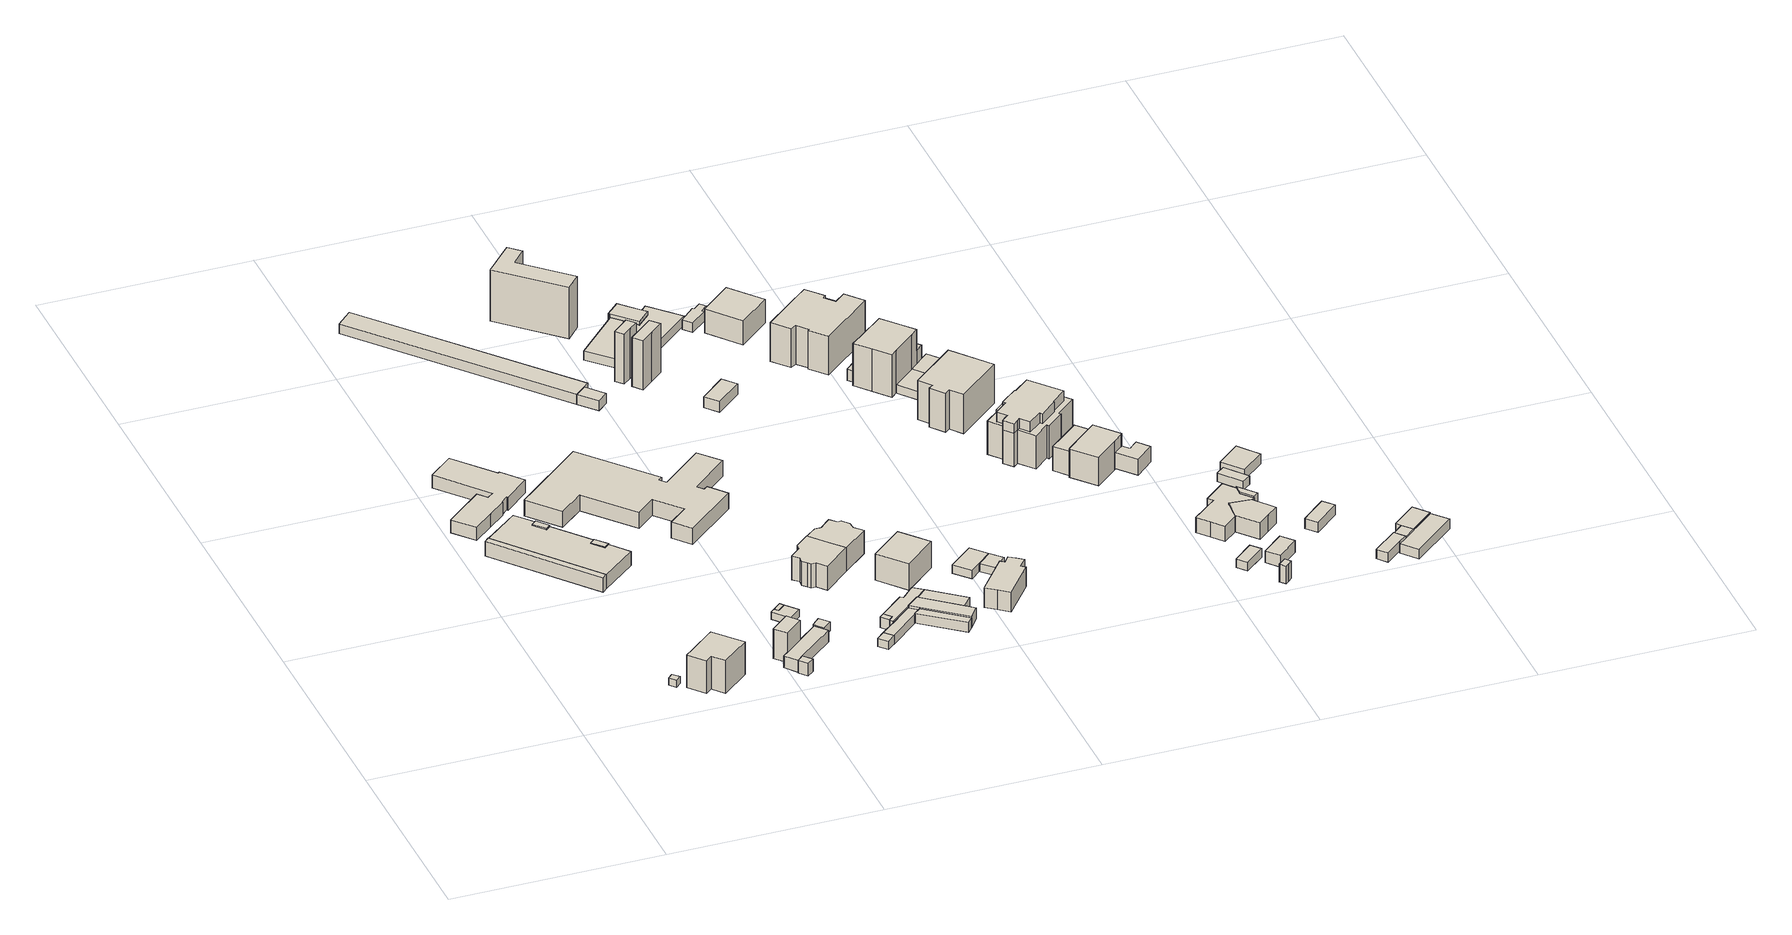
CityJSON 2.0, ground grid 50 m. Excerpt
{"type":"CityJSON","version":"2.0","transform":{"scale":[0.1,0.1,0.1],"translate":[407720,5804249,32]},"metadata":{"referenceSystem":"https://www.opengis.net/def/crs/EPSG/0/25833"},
"CityObjects":{
"building1":{"type":"Building","attributes":{"Gemeindeschluessel":"11000009","BezugspunktDach":"2200","function":"31001_2000","measuredHeight":1.75,"storeysAboveGround":1},"address":[{"country":"Germany","locality":"Berlin","thoroughfareNumber":"14 (4)","thoroughfareName":"Nuscheweg"}],"geometry":[{"type":"Solid","lod":"1","boundaries":[[[[0,1,2,3]],[[4,5,6,7]],[[4,7,3,2]],[[5,4,2,1]],[[6,5,1,0]],[[7,6,0,3]]]]}]},
"building2":{"type":"Building","attributes":{"Gemeindeschluessel":"11000009","BezugspunktDach":"2200","function":"51009_1610","measuredHeight":3.71,"storeysAboveGround":0},"address":[{"country":"Germany","locality":"Berlin"}],"geometry":[{"type":"Solid","lod":"1","boundaries":[[[[8,9,10,11]],[[12,13,14,15]],[[12,15,11,10]],[[13,12,10,9]],[[14,13,9,8]],[[15,14,8,11]]]]}]},
"building3":{"type":"Building","attributes":{"Gemeindeschluessel":"11000009","BezugspunktDach":"2200","function":"31001_1010","measuredHeight":10.66,"storeysAboveGround":2},"address":[{"country":"Germany","locality":"Berlin","thoroughfareNumber":"14","thoroughfareName":"Nuscheweg"}],"geometry":[{"type":"Solid","lod":"1","boundaries":[[[[16,17,18,19,20,21,22]],[[23,24,25,26,27,28,29]],[[23,29,22,21]],[[24,23,21,20]],[[25,24,20,19]],[[26,25,19,18]],[[27,26,18,17]],[[28,27,17,16]],[[29,28,16,22]]]]}]},
"building4":{"type":"Building","attributes":{"Gemeindeschluessel":"11000009","BezugspunktDach":"2200","function":"31001_3060","measuredHeight":3.62,"storeysAboveGround":1},"address":[{"country":"Germany","locality":"Berlin","thoroughfareNumber":"8 (1)","thoroughfareName":"Windwallstraße"}],"geometry":[{"type":"Solid","lod":"1","boundaries":[[[[30,31,32,33,34,35,36,37,38,39,40,41]],[[42,43,44,45,46,47,48,49,50,51,13,12]],[[42,12,41,40]],[[43,42,40,39]],[[44,43,39,38]],[[45,44,38,37]],[[46,45,37,36]],[[47,46,36,35]],[[48,47,35,34]],[[49,48,34,33]],[[50,49,33,32]],[[51,50,32,31]],[[13,51,31,30]],[[12,13,30,41]]]]}]},
"building5":{"type":"Building","attributes":{"Gemeindeschluessel":"11000009","BezugspunktDach":"2200","function":"31001_2500","measuredHeight":3.34,"storeysAboveGround":1},"address":[{"country":"Germany","locality":"Berlin","thoroughfareNumber":"8 (2)","thoroughfareName":"Windwallstraße"}],"geometry":[{"type":"Solid","lod":"1","boundaries":[[[[52,53,54,55,56,57,58,59,60,61,62,63,64,65,66]],[[67,68,69,70,71,72,73,74,75,76,77,78,79,80,81]],[[67,81,66,65]],[[68,67,65,64]],[[69,68,64,63]],[[70,69,63,62]],[[71,70,62,61]],[[72,71,61,60]],[[73,72,60,59]],[[74,73,59,58]],[[75,74,58,57]],[[76,75,57,56]],[[77,76,56,55]],[[78,77,55,54]],[[79,78,54,53]],[[80,79,53,52]],[[81,80,52,66]]]]}]},
"building6":{"type":"Building","attributes":{"Gemeindeschluessel":"11000009","BezugspunktDach":"2200","function":"51009_1610","measuredHeight":3.83,"storeysAboveGround":0},"address":[{"country":"Germany","locality":"Berlin"}],"geometry":[{"type":"Solid","lod":"1","boundaries":[[[[82,83,84,85]],[[86,87,88,89]],[[86,89,85,84]],[[87,86,84,83]],[[88,87,83,82]],[[89,88,82,85]]]]}]},
"building7":{"type":"Building","attributes":{"Gemeindeschluessel":"11000009","BezugspunktDach":"2200","function":"51009_1610","measuredHeight":3.73,"storeysAboveGround":0},"address":[{"country":"Germany","locality":"Berlin"}],"geometry":[{"type":"Solid","lod":"1","boundaries":[[[[90,91,92,93]],[[94,95,96,97]],[[94,97,93,92]],[[95,94,92,91]],[[96,95,91,90]],[[97,96,90,93]]]]}]},
"building8":{"type":"Building","attributes":{"Gemeindeschluessel":"11000009","BezugspunktDach":"2200","function":"31001_2000","measuredHeight":3.27,"storeysAboveGround":1},"address":[{"country":"Germany","locality":"Berlin","thoroughfareNumber":"12 (2)","thoroughfareName":"Nuscheweg"}],"geometry":[{"type":"Solid","lod":"1","boundaries":[[[[98,99,100,101,102]],[[103,104,105,106,107]],[[103,107,102,101]],[[104,103,101,100]],[[105,104,100,99]],[[106,105,99,98]],[[107,106,98,102]]]]}]},
"building9":{"type":"Building","attributes":{"Gemeindeschluessel":"11000009","BezugspunktDach":"2200","function":"31001_2000","measuredHeight":7.53,"storeysAboveGround":1},"address":[{"country":"Germany","locality":"Berlin","thoroughfareNumber":"14 (3)","thoroughfareName":"Nuscheweg"}],"geometry":[{"type":"Solid","lod":"1","boundaries":[[[[108,109,110,111]],[[112,113,114,115]],[[112,115,111,110]],[[113,112,110,109]],[[114,113,109,108]],[[115,114,108,111]]]]}]},
"building10":{"type":"Building","attributes":{"Gemeindeschluessel":"11000009","BezugspunktDach":"2200","function":"31001_2000","measuredHeight":3.02,"storeysAboveGround":1},"address":[{"country":"Germany","locality":"Berlin","thoroughfareNumber":"14 (2)","thoroughfareName":"Nuscheweg"}],"geometry":[{"type":"Solid","lod":"1","boundaries":[[[[102,101,100,116,117,118,119,120]],[[121,122,123,124,125,126,127,128]],[[121,128,120,119]],[[122,121,119,118]],[[123,122,118,117]],[[124,123,117,116]],[[125,124,116,100]],[[126,125,100,101]],[[127,126,101,102]],[[128,127,102,120]]]]}]},
"building11":{"type":"Building","attributes":{"Gemeindeschluessel":"11000009","BezugspunktDach":"2200","function":"51009_1610","measuredHeight":1.77,"storeysAboveGround":0},"address":[{"country":"Germany","locality":"Berlin"}],"geometry":[{"type":"Solid","lod":"1","boundaries":[[[[129,130,131,132]],[[133,134,135,136]],[[133,136,132,131]],[[134,133,131,130]],[[135,134,130,129]],[[136,135,129,132]]]]}]},
"building12":{"type":"Building","attributes":{"Gemeindeschluessel":"11000009","BezugspunktDach":"2200","function":"31001_2000","measuredHeight":1.9,"storeysAboveGround":1},"address":[{"country":"Germany","locality":"Berlin","thoroughfareNumber":"10A (1)","thoroughfareName":"Windwallstraße"}],"geometry":[{"type":"Solid","lod":"1","boundaries":[[[[137,138,130,129,132,139]],[[140,141,142,143,144,145]],[[140,145,139,132]],[[141,140,132,129]],[[142,141,129,130]],[[143,142,130,138]],[[144,143,138,137]],[[145,144,137,139]]]]}]},
"building13":{"type":"Building","attributes":{"Gemeindeschluessel":"11000009","BezugspunktDach":"2200","function":"31001_3060","measuredHeight":4.08,"storeysAboveGround":1},"address":[{"country":"Germany","locality":"Berlin","thoroughfareNumber":"8","thoroughfareName":"Windwallstraße"}],"geometry":[{"type":"Solid","lod":"1","boundaries":[[[[146,147,148,149,150,151,152,153,154,155,156,157,158,159,160,161,162,163]],[[164,165,166,167,168,169,170,171,172,173,174,175,176,177,178,179,180,181]],[[164,181,163,162]],[[165,164,162,161]],[[166,165,161,160]],[[167,166,160,159]],[[168,167,159,158]],[[169,168,158,157]],[[170,169,157,156]],[[171,170,156,155]],[[172,171,155,154]],[[173,172,154,153]],[[174,173,153,152]],[[175,174,152,151]],[[176,175,151,150]],[[177,176,150,149]],[[178,177,149,148]],[[179,178,148,147]],[[180,179,147,146]],[[181,180,146,163]]]]}]},
"building14":{"type":"Building","attributes":{"Gemeindeschluessel":"11000009","BezugspunktDach":"2200","function":"31001_2000","measuredHeight":2.3,"storeysAboveGround":1},"address":[{"country":"Germany","locality":"Berlin","thoroughfareNumber":"12 (2)","thoroughfareName":"Windwallstraße"}],"geometry":[{"type":"Solid","lod":"1","boundaries":[[[[182,183,184,185,186]],[[187,188,189,190,191]],[[187,191,186,185]],[[188,187,185,184]],[[189,188,184,183]],[[190,189,183,182]],[[191,190,182,186]]]]}]},
"building15":{"type":"Building","attributes":{"Gemeindeschluessel":"11000009","BezugspunktDach":"2200","function":"31001_1010","measuredHeight":2.44,"storeysAboveGround":1},"address":[{"country":"Germany","locality":"Berlin","thoroughfareNumber":"957","thoroughfareName":"Nuscheweg"}],"geometry":[{"type":"Solid","lod":"1","boundaries":[[[[192,193,194,195,196]],[[197,198,199,200,201]],[[197,201,196,195]],[[198,197,195,194]],[[199,198,194,193]],[[200,199,193,192]],[[201,200,192,196]]]]}]},
"building16":{"type":"Building","attributes":{"Gemeindeschluessel":"11000009","BezugspunktDach":"2200","function":"51009_1610","measuredHeight":2.13,"storeysAboveGround":0},"address":[{"country":"Germany","locality":"Berlin"}],"geometry":[{"type":"Solid","lod":"1","boundaries":[[[[202,203,204,205]],[[206,207,208,209]],[[206,209,205,204]],[[207,206,204,203]],[[208,207,203,202]],[[209,208,202,205]]]]}]},
"building17":{"type":"Building","attributes":{"Gemeindeschluessel":"11000009","BezugspunktDach":"2200","function":"51009_1610","measuredHeight":2.63,"storeysAboveGround":0},"address":[{"country":"Germany","locality":"Berlin"}],"geometry":[{"type":"Solid","lod":"1","boundaries":[[[[210,211,212,213]],[[214,215,216,217]],[[214,217,213,212]],[[215,214,212,211]],[[216,215,211,210]],[[217,216,210,213]]]]}]},
"building18":{"type":"Building","attributes":{"Gemeindeschluessel":"11000009","BezugspunktDach":"2200","function":"31001_1010","measuredHeight":8.39,"storeysAboveGround":2},"address":[{"country":"Germany","locality":"Berlin","thoroughfareNumber":"10A","thoroughfareName":"Windwallstraße"}],"geometry":[{"type":"Solid","lod":"1","boundaries":[[[[218,219,220,221,222,223,224,225,226,227,228,229]],[[230,231,232,233,234,235,236,237,238,239,240,241]],[[230,241,229,228]],[[231,230,228,227]],[[232,231,227,226]],[[233,232,226,225]],[[234,233,225,224]],[[235,234,224,223]],[[236,235,223,222]],[[237,236,222,221]],[[238,237,221,220]],[[239,238,220,219]],[[240,239,219,218]],[[241,240,218,229]]]]}]},
"building19":{"type":"Building","attributes":{"Gemeindeschluessel":"11000009","BezugspunktDach":"2200","function":"31001_2000","measuredHeight":2.26,"storeysAboveGround":1},"address":[{"country":"Germany","locality":"Berlin","thoroughfareNumber":"13 (3)","thoroughfareName":"Zum Seeblick"}],"geometry":[{"type":"Solid","lod":"1","boundaries":[[[[203,242,243,244,245,204]],[[246,247,248,249,250,251]],[[246,251,204,245]],[[247,246,245,244]],[[248,247,244,243]],[[249,248,243,242]],[[250,249,242,203]],[[251,250,203,204]]]]}]},
"building20":{"type":"Building","attributes":{"Gemeindeschluessel":"11000009","BezugspunktDach":"2200","function":"31001_2000","measuredHeight":2.48,"storeysAboveGround":1},"address":[{"country":"Germany","locality":"Berlin","thoroughfareNumber":"957 (1)","thoroughfareName":"Nuscheweg"}],"geometry":[{"type":"Solid","lod":"1","boundaries":[[[[252,253,193,192]],[[199,254,255,200]],[[199,200,192,193]],[[254,199,193,253]],[[255,254,253,252]],[[200,255,252,192]]]]}]},
"building21":{"type":"Building","attributes":{"Gemeindeschluessel":"11000009","BezugspunktDach":"2200","function":"31001_1010","measuredHeight":2.79,"storeysAboveGround":1},"address":[{"country":"Germany","locality":"Berlin","thoroughfareNumber":"12 (1)","thoroughfareName":"Windwallstraße"}],"geometry":[{"type":"Solid","lod":"1","boundaries":[[[[211,210,256,257,258,259,260,261,262,212]],[[263,264,265,266,267,268,269,270,271,272]],[[263,272,212,262]],[[264,263,262,261]],[[265,264,261,260]],[[266,265,260,259]],[[267,266,259,258]],[[268,267,258,257]],[[269,268,257,256]],[[270,269,256,210]],[[271,270,210,211]],[[272,271,211,212]]]]}]},
"building22":{"type":"Building","attributes":{"Gemeindeschluessel":"11000009","BezugspunktDach":"2200","function":"31001_1010","measuredHeight":8.4,"storeysAboveGround":2},"address":[{"country":"Germany","locality":"Berlin","thoroughfareNumber":"10","thoroughfareName":"Windwallstraße"}],"geometry":[{"type":"Solid","lod":"1","boundaries":[[[[273,274,275,276,277,278,279,280,281,282,283,284]],[[285,286,287,288,289,290,291,292,293,234,294,232]],[[285,232,284,283]],[[286,285,283,282]],[[287,286,282,281]],[[288,287,281,280]],[[289,288,280,279]],[[290,289,279,278]],[[291,290,278,277]],[[292,291,277,276]],[[293,292,276,275]],[[234,293,275,274]],[[294,234,274,273]],[[232,294,273,284]]]]}]},
"building23":{"type":"Building","attributes":{"Gemeindeschluessel":"11000009","BezugspunktDach":"2200","function":"51009_1610","measuredHeight":2.51,"storeysAboveGround":0},"address":[{"country":"Germany","locality":"Berlin"}],"geometry":[{"type":"Solid","lod":"1","boundaries":[[[[295,296,297,298]],[[299,300,301,302]],[[299,302,298,297]],[[300,299,297,296]],[[301,300,296,295]],[[302,301,295,298]]]]}]},
"building24":{"type":"Building","attributes":{"Gemeindeschluessel":"11000009","BezugspunktDach":"2200","function":"31001_2000","measuredHeight":2.88,"storeysAboveGround":1},"address":[{"country":"Germany","locality":"Berlin","thoroughfareNumber":"13 (2)","thoroughfareName":"Zum Seeblick"}],"geometry":[{"type":"Solid","lod":"1","boundaries":[[[[303,304,305,306,307,308]],[[309,310,311,312,248,247]],[[309,247,308,307]],[[310,309,307,306]],[[311,310,306,305]],[[312,311,305,304]],[[248,312,304,303]],[[247,248,303,308]]]]}]},
"building25":{"type":"Building","attributes":{"Gemeindeschluessel":"11000009","BezugspunktDach":"2200","function":"31001_1010","measuredHeight":13.12,"storeysAboveGround":1},"address":[{"country":"Germany","locality":"Berlin","thoroughfareNumber":"1 (4)","thoroughfareName":"Windwallstraße"}],"geometry":[{"type":"Solid","lod":"1","boundaries":[[[[313,314,315,316,317,318]],[[319,320,321,322,323,324]],[[319,324,318,317]],[[320,319,317,316]],[[321,320,316,315]],[[322,321,315,314]],[[323,322,314,313]],[[324,323,313,318]]]]}]},
"building26":{"type":"Building","attributes":{"Gemeindeschluessel":"11000009","BezugspunktDach":"2200","function":"31001_1010","measuredHeight":2.69,"storeysAboveGround":1},"address":[{"country":"Germany","locality":"Berlin","thoroughfareNumber":"15 (1)","thoroughfareName":"Zum Seeblick"}],"geometry":[{"type":"Solid","lod":"1","boundaries":[[[[325,326,259,258]],[[327,328,310,309]],[[327,309,258,259]],[[328,327,259,326]],[[310,328,326,325]],[[309,310,325,258]]]]}]},
"building27":{"type":"Building","attributes":{"Gemeindeschluessel":"11000009","BezugspunktDach":"2200","function":"31001_2000","measuredHeight":14.33,"storeysAboveGround":1},"address":[{"country":"Germany","locality":"Berlin","thoroughfareNumber":"1 (6)","thoroughfareName":"Windwallstraße"}],"geometry":[{"type":"Solid","lod":"1","boundaries":[[[[329,330,331,332,333,334]],[[335,336,337,338,339,340]],[[335,340,334,333]],[[336,335,333,332]],[[337,336,332,331]],[[338,337,331,330]],[[339,338,330,329]],[[340,339,329,334]]]]}]},
"building28":{"type":"Building","attributes":{"Gemeindeschluessel":"11000009","BezugspunktDach":"2200","function":"31001_1010","measuredHeight":9.34,"storeysAboveGround":2},"address":[{"country":"Germany","locality":"Berlin","thoroughfareNumber":"12","thoroughfareName":"Windwallstraße"}],"geometry":[{"type":"Solid","lod":"1","boundaries":[[[[341,342,343,344,345]],[[346,347,348,349,350]],[[346,350,345,344]],[[347,346,344,343]],[[348,347,343,342]],[[349,348,342,341]],[[350,349,341,345]]]]}]},
"building29":{"type":"Building","attributes":{"Gemeindeschluessel":"11000009","BezugspunktDach":"2200","function":"31001_2000","measuredHeight":13.59,"storeysAboveGround":1},"address":[{"country":"Germany","locality":"Berlin","thoroughfareNumber":"3 (2)","thoroughfareName":"Windwallstraße"}],"geometry":[{"type":"Solid","lod":"1","boundaries":[[[[351,352,353,354,355,356]],[[357,358,359,360,361,362]],[[357,362,356,355]],[[358,357,355,354]],[[359,358,354,353]],[[360,359,353,352]],[[361,360,352,351]],[[362,361,351,356]]]]}]},
"building30":{"type":"Building","attributes":{"Gemeindeschluessel":"11000009","BezugspunktDach":"2200","function":"31001_2000","measuredHeight":2.28,"storeysAboveGround":1},"address":[{"country":"Germany","locality":"Berlin","thoroughfareNumber":"1 (7)","thoroughfareName":"Windwallstraße"}],"geometry":[{"type":"Solid","lod":"1","boundaries":[[[[363,364,365,366,367,368,369,370,371]],[[372,373,374,375,376,377,378,379,380]],[[372,380,371,370]],[[373,372,370,369]],[[374,373,369,368]],[[375,374,368,367]],[[376,375,367,366]],[[377,376,366,365]],[[378,377,365,364]],[[379,378,364,363]],[[380,379,363,371]]]]}]},
"building31":{"type":"Building","attributes":{"Gemeindeschluessel":"11000009","BezugspunktDach":"2200","function":"51009_1610","measuredHeight":2.28,"storeysAboveGround":0},"address":[{"country":"Germany","locality":"Berlin"}],"geometry":[{"type":"Solid","lod":"1","boundaries":[[[[363,364,365,366,368,369,370,371]],[[372,373,374,376,377,378,379,380]],[[372,380,371,370]],[[373,372,370,369]],[[374,373,369,368]],[[376,374,368,366]],[[377,376,366,365]],[[378,377,365,364]],[[379,378,364,363]],[[380,379,363,371]]]]}]},
"building32":{"type":"Building","attributes":{"Gemeindeschluessel":"11000009","BezugspunktDach":"2200","function":"31001_2000","measuredHeight":2.65,"storeysAboveGround":1},"address":[{"country":"Germany","locality":"Berlin","thoroughfareNumber":"5 (2)","thoroughfareName":"Windwallstraße"}],"geometry":[{"type":"Solid","lod":"1","boundaries":[[[[381,382,383,384]],[[385,386,387,388]],[[385,388,384,383]],[[386,385,383,382]],[[387,386,382,381]],[[388,387,381,384]]]]}]},
"building33":{"type":"Building","attributes":{"Gemeindeschluessel":"11000009","BezugspunktDach":"2200","function":"31001_2000","measuredHeight":3.12,"storeysAboveGround":1},"address":[{"country":"Germany","locality":"Berlin","thoroughfareNumber":"1 (8)","thoroughfareName":"Windwallstraße"}],"geometry":[{"type":"Solid","lod":"1","boundaries":[[[[389,390,391,392,393,394]],[[395,396,397,398,399,400]],[[395,400,394,393]],[[396,395,393,392]],[[397,396,392,391]],[[398,397,391,390]],[[399,398,390,389]],[[400,399,389,394]]]]}]},
"building34":{"type":"Building","attributes":{"Gemeindeschluessel":"11000009","BezugspunktDach":"2200","function":"31001_1010","measuredHeight":6.49,"storeysAboveGround":1},"address":[{"country":"Germany","locality":"Berlin","thoroughfareNumber":"14","thoroughfareName":"Windwallstraße"},{"country":"Germany","locality":"Berlin","thoroughfareNumber":"15","thoroughfareName":"Zum Seeblick"}],"geometry":[{"type":"Solid","lod":"1","boundaries":[[[[401,402,403,404,405,406,407,408,409,410]],[[411,412,413,414,415,416,417,418,419,420]],[[411,420,410,409]],[[412,411,409,408]],[[413,412,408,407]],[[414,413,407,406]],[[415,414,406,405]],[[416,415,405,404]],[[417,416,404,403]],[[418,417,403,402]],[[419,418,402,401]],[[420,419,401,410]]]]}]},
"building35":{"type":"Building","attributes":{"Gemeindeschluessel":"11000009","BezugspunktDach":"2200","function":"31001_2000","measuredHeight":2.06,"storeysAboveGround":1},"address":[{"country":"Germany","locality":"Berlin","thoroughfareNumber":"15 (2)","thoroughfareName":"Zum Seeblick"}],"geometry":[{"type":"Solid","lod":"1","boundaries":[[[[421,422,423,424,425]],[[426,427,428,429,430]],[[426,430,425,424]],[[427,426,424,423]],[[428,427,423,422]],[[429,428,422,421]],[[430,429,421,425]]]]}]},
"building36":{"type":"Building","attributes":{"Gemeindeschluessel":"11000009","BezugspunktDach":"2200","function":"51009_1610","measuredHeight":2.07,"storeysAboveGround":0},"address":[{"country":"Germany","locality":"Berlin"}],"geometry":[{"type":"Solid","lod":"1","boundaries":[[[[431,432,423,422]],[[427,433,434,428]],[[427,428,422,423]],[[433,427,423,432]],[[434,433,432,431]],[[428,434,431,422]]]]}]},
"building37":{"type":"Building","attributes":{"Gemeindeschluessel":"11000009","BezugspunktDach":"2200","function":"31001_2000","measuredHeight":2.47,"storeysAboveGround":1},"address":[{"country":"Germany","locality":"Berlin","thoroughfareNumber":"3 (1)","thoroughfareName":"Windwallstraße"}],"geometry":[{"type":"Solid","lod":"1","boundaries":[[[[435,436,437,438,439,440,441,442]],[[443,444,445,446,447,448,449,450]],[[443,450,442,441]],[[444,443,441,440]],[[445,444,440,439]],[[446,445,439,438]],[[447,446,438,437]],[[448,447,437,436]],[[449,448,436,435]],[[450,449,435,442]]]]}]},
"building38":{"type":"Building","attributes":{"Gemeindeschluessel":"11000009","BezugspunktDach":"2200","function":"31001_1010","measuredHeight":8.14,"storeysAboveGround":2},"address":[{"country":"Germany","locality":"Berlin","thoroughfareNumber":"3","thoroughfareName":"Windwallstraße"}],"geometry":[{"type":"Solid","lod":"1","boundaries":[[[[451,452,453,454,455]],[[456,457,458,459,460]],[[456,460,455,454]],[[457,456,454,453]],[[458,457,453,452]],[[459,458,452,451]],[[460,459,451,455]]]]}]},
"building39":{"type":"Building","attributes":{"Gemeindeschluessel":"11000009","BezugspunktDach":"2200","function":"51009_1610","measuredHeight":2.87,"storeysAboveGround":0},"address":[{"country":"Germany","locality":"Berlin"}],"geometry":[{"type":"Solid","lod":"1","boundaries":[[[[461,462,463,464]],[[465,466,467,468]],[[465,468,464,463]],[[466,465,463,462]],[[467,466,462,461]],[[468,467,461,464]]]]}]},
"building40":{"type":"Building","attributes":{"Gemeindeschluessel":"11000009","BezugspunktDach":"2200","function":"31001_1010","measuredHeight":9.93,"storeysAboveGround":3},"address":[{"country":"Germany","locality":"Berlin","thoroughfareNumber":"5","thoroughfareName":"Windwallstraße"}],"geometry":[{"type":"Solid","lod":"1","boundaries":[[[[469,470,471,472,473,474,475,476,477,478,479,480]],[[481,482,483,484,485,486,487,488,489,490,491,492]],[[481,492,480,479]],[[482,481,479,478]],[[483,482,478,477]],[[484,483,477,476]],[[485,484,476,475]],[[486,485,475,474]],[[487,486,474,473]],[[488,487,473,472]],[[489,488,472,471]],[[490,489,471,470]],[[491,490,470,469]],[[492,491,469,480]]]]}]},
"building41":{"type":"Building","attributes":{"Gemeindeschluessel":"11000009","function":"31001_1010"},"address":[{"country":"Germany","locality":"Berlin","thoroughfareNumber":"7","thoroughfareName":"Windwallstraße"}],"children":["building41-1","building41-2"]},
"building41-1":{"type":"BuildingPart","attributes":{"BezugspunktDach":"2200","measuredHeight":13.34,"storeysAboveGround":2},"parents":["building41"],"geometry":[{"type":"MultiSurface","lod":"1","boundaries":[[[493,494,495,496,497,498,499,500,501]],[[502,503,504,505,506,507,508,509,510]],[[502,510,501,500]],[[503,502,500,499]],[[511,512,499,498]],[[513,511,504,498,497]],[[506,505,497,496]],[[507,506,496,495]],[[508,507,495,494]],[[509,508,494,493]],[[510,509,493,501]],[[504,503,512,511]],[[505,504,511,513]]]}]},
"building41-2":{"type":"BuildingPart","attributes":{"BezugspunktDach":"2200","measuredHeight":5.59,"storeysAboveGround":2},"parents":["building41"],"geometry":[{"type":"MultiSurface","lod":"1","boundaries":[[[513,514,515,512]],[[516,517,518,519]],[[516,519,512,515]],[[517,516,515,514]],[[518,517,514,513]],[[519,518,513,505,504,503]],[[503,504,511,512]],[[511,504,505,513]]]}]},
"building42":{"type":"Building","attributes":{"Gemeindeschluessel":"11000009","BezugspunktDach":"2200","function":"31001_2000","measuredHeight":2.18,"storeysAboveGround":1},"address":[{"country":"Germany","locality":"Berlin","thoroughfareNumber":"7 (1)","thoroughfareName":"Windwallstraße"}],"geometry":[{"type":"Solid","lod":"1","boundaries":[[[[520,521,522,523,524]],[[525,526,527,528,529]],[[525,529,524,523]],[[526,525,523,522]],[[527,526,522,521]],[[528,527,521,520]],[[529,528,520,524]]]]}]},
"building43":{"type":"Building","attributes":{"Gemeindeschluessel":"11000009","BezugspunktDach":"2200","function":"31001_1010","measuredHeight":3.49,"storeysAboveGround":1},"address":[{"country":"Germany","locality":"Berlin","thoroughfareNumber":"5 (1)","thoroughfareName":"Windwallstraße"}],"geometry":[{"type":"Solid","lod":"1","boundaries":[[[[530,531,532,533,534,535,536,537]],[[538,539,540,541,542,543,544,545]],[[538,545,537,536]],[[539,538,536,535]],[[540,539,535,534]],[[541,540,534,533]],[[542,541,533,532]],[[543,542,532,531]],[[544,543,531,530]],[[545,544,530,537]]]]}]},
"building44":{"type":"Building","attributes":{"Gemeindeschluessel":"11000009","BezugspunktDach":"2200","function":"31001_1010","measuredHeight":11.74,"storeysAboveGround":2},"address":[{"country":"Germany","locality":"Berlin","thoroughfareNumber":"9","thoroughfareName":"Windwallstraße"}],"geometry":[{"type":"Solid","lod":"1","boundaries":[[[[546,547,548,549,550,551,552,553,554]],[[555,556,557,558,559,560,561,562,563]],[[555,563,554,553]],[[556,555,553,552]],[[557,556,552,551]],[[558,557,551,550]],[[559,558,550,549]],[[560,559,549,548]],[[561,560,548,547]],[[562,561,547,546]],[[563,562,546,554]]]]}]},
"building45":{"type":"Building","attributes":{"Gemeindeschluessel":"11000009","BezugspunktDach":"2200","function":"31001_2000","measuredHeight":2.7,"storeysAboveGround":1},"address":[{"country":"Germany","locality":"Berlin","thoroughfareNumber":"9 (1)","thoroughfareName":"Windwallstraße"}],"geometry":[{"type":"Solid","lod":"1","boundaries":[[[[564,565,566,567,568,569]],[[570,571,572,573,574,575]],[[570,575,569,568]],[[571,570,568,567]],[[572,571,567,566]],[[573,572,566,565]],[[574,573,565,564]],[[575,574,564,569]]]]}]},
"building46":{"type":"Building","attributes":{"Gemeindeschluessel":"11000009","BezugspunktDach":"2200","function":"31001_1010","measuredHeight":2.62,"storeysAboveGround":1},"address":[{"country":"Germany","locality":"Berlin","thoroughfareNumber":"7 (2)","thoroughfareName":"Windwallstraße"}],"geometry":[{"type":"Solid","lod":"1","boundaries":[[[[522,576,577,578,579,580,523]],[[581,582,583,584,585,586,587]],[[581,587,523,580]],[[582,581,580,579]],[[583,582,579,578]],[[584,583,578,577]],[[585,584,577,576]],[[586,585,576,522]],[[587,586,522,523]]]]}]},
"building47":{"type":"Building","attributes":{"Gemeindeschluessel":"11000009","BezugspunktDach":"2200","function":"31001_2000","measuredHeight":3.53,"storeysAboveGround":1},"address":[{"country":"Germany","locality":"Berlin","thoroughfareNumber":"7 (3)","thoroughfareName":"Windwallstraße"}],"geometry":[{"type":"Solid","lod":"1","boundaries":[[[[588,589,590,591]],[[592,593,594,595]],[[592,595,591,590]],[[593,592,590,589]],[[594,593,589,588]],[[595,594,588,591]]]]}]},
"building48":{"type":"Building","attributes":{"Gemeindeschluessel":"11000009","function":"31001_1010"},"address":[{"country":"Germany","locality":"Berlin","thoroughfareNumber":"11","thoroughfareName":"Windwallstraße"}],"children":["building48-1","building48-2"]},
"building48-1":{"type":"BuildingPart","attributes":{"BezugspunktDach":"2200","measuredHeight":8.52,"storeysAboveGround":3},"parents":["building48"],"geometry":[{"type":"Solid","lod":"1","boundaries":[[[[596,597,598,599,600,601,602,603,604,605,606,607,608,609,610,611]],[[612,613,614,615,616,617,618,619,620,621,622,623,624,625,626,627]],[[612,627,611,610]],[[613,612,610,609]],[[614,613,609,608]],[[615,614,608,607]],[[616,615,607,606]],[[617,616,606,605]],[[618,617,605,604]],[[619,618,604,603]],[[620,619,603,602]],[[621,620,602,601]],[[622,621,601,600]],[[623,622,600,599]],[[624,623,599,598]],[[625,624,598,597]],[[626,625,597,596]],[[627,626,596,611]]]]}]},
"building48-2":{"type":"BuildingPart","attributes":{"BezugspunktDach":"2200","measuredHeight":10.78,"storeysAboveGround":3},"parents":["building48"],"geometry":[{"type":"Solid","lod":"1","boundaries":[[[[628,629,630,631,632,633,634,635,636,637,638,639,640,641,642,643,644,645]],[[646,647,648,649,650,651,652,653,654,655,656,657,658,659,660,661,662,663]],[[646,663,645,644]],[[647,646,644,643]],[[648,647,643,642]],[[649,648,642,641]],[[650,649,641,640]],[[651,650,640,639]],[[652,651,639,638]],[[653,652,638,637]],[[654,653,637,636]],[[655,654,636,635]],[[656,655,635,634]],[[657,656,634,633]],[[658,657,633,632]],[[659,658,632,631]],[[660,659,631,630]],[[661,660,630,629]],[[662,661,629,628]],[[663,662,628,645]]]]}]},
"building49":{"type":"Building","attributes":{"Gemeindeschluessel":"11000009","BezugspunktDach":"2200","function":"31001_1010","measuredHeight":7.46,"storeysAboveGround":1},"address":[{"country":"Germany","locality":"Berlin","thoroughfareNumber":"13 (1)","thoroughfareName":"Windwallstraße"}],"geometry":[{"type":"Solid","lod":"1","boundaries":[[[[664,665,666,667,668,669]],[[670,671,672,673,674,675]],[[670,675,669,668]],[[671,670,668,667]],[[672,671,667,666]],[[673,672,666,665]],[[674,673,665,664]],[[675,674,664,669]]]]}]},
"building50":{"type":"Building","attributes":{"Gemeindeschluessel":"11000009","BezugspunktDach":"2200","function":"31001_1010","measuredHeight":7.31,"storeysAboveGround":1},"address":[{"country":"Germany","locality":"Berlin","thoroughfareNumber":"13","thoroughfareName":"Windwallstraße"}],"geometry":[{"type":"Solid","lod":"1","boundaries":[[[[676,677,678,679,680,681,682,683]],[[674,672,684,685,686,687,688,689]],[[674,689,683,682]],[[672,674,682,681]],[[684,672,681,680]],[[685,684,680,679]],[[686,685,679,678]],[[687,686,678,677]],[[688,687,677,676]],[[689,688,676,683]]]]}]},
"building51":{"type":"Building","attributes":{"Gemeindeschluessel":"11000009","BezugspunktDach":"2200","function":"31001_2000","measuredHeight":2.17,"storeysAboveGround":1},"address":[{"country":"Germany","locality":"Berlin","thoroughfareNumber":"15 (3)","thoroughfareName":"Windwallstraße"}],"geometry":[{"type":"Solid","lod":"1","boundaries":[[[[690,691,692,693]],[[694,695,696,697]],[[694,697,693,692]],[[695,694,692,691]],[[696,695,691,690]],[[697,696,690,693]]]]}]},
"building52":{"type":"Building","attributes":{"Gemeindeschluessel":"11000009","BezugspunktDach":"2200","function":"51009_1610","measuredHeight":4.53,"storeysAboveGround":0},"address":[{"country":"Germany","locality":"Berlin"}],"geometry":[{"type":"Solid","lod":"1","boundaries":[[[[698,699,700,701,702]],[[703,704,705,706,707]],[[703,707,702,701]],[[704,703,701,700]],[[705,704,700,699]],[[706,705,699,698]],[[707,706,698,702]]]]}]},
"building53":{"type":"Building","attributes":{"Gemeindeschluessel":"11000009","BezugspunktDach":"2200","function":"31001_2000","measuredHeight":3.94,"storeysAboveGround":1},"address":[{"country":"Germany","locality":"Berlin","thoroughfareNumber":"13 (2)","thoroughfareName":"Windwallstraße"}],"geometry":[{"type":"Solid","lod":"1","boundaries":[[[[708,709,710,711,712,713]],[[714,715,716,717,718,719]],[[714,719,713,712]],[[715,714,712,711]],[[716,715,711,710]],[[717,716,710,709]],[[718,717,709,708]],[[719,718,708,713]]]]}]},
"building54":{"type":"Building","attributes":{"Gemeindeschluessel":"11000009","BezugspunktDach":"2200","function":"31001_2000","measuredHeight":3,"storeysAboveGround":1},"address":[{"country":"Germany","locality":"Berlin","thoroughfareNumber":"17 (1)","thoroughfareName":"Windwallstraße"}],"geometry":[{"type":"Solid","lod":"1","boundaries":[[[[720,721,722,723]],[[724,725,726,727]],[[724,727,723,722]],[[725,724,722,721]],[[726,725,721,720]],[[727,726,720,723]]]]}]},
"building55":{"type":"Building","attributes":{"Gemeindeschluessel":"11000009","function":"31001_1010"},"address":[{"country":"Germany","locality":"Berlin","thoroughfareNumber":"15","thoroughfareName":"Windwallstraße"}],"children":["building55-1","building55-2"]},
"building55-1":{"type":"BuildingPart","attributes":{"BezugspunktDach":"2200","measuredHeight":4.85,"storeysAboveGround":1},"parents":["building55"],"geometry":[{"type":"Solid","lod":"1","boundaries":[[[[728,729,730,731,732,733,734,735,736,737,738]],[[739,740,741,742,743,744,745,746,747,748,749]],[[739,749,738,737]],[[740,739,737,736]],[[741,740,736,735]],[[742,741,735,734]],[[743,742,734,733]],[[744,743,733,732]],[[745,744,732,731]],[[746,745,731,730]],[[747,746,730,729]],[[748,747,729,728]],[[749,748,728,738]]]]}]},
"building55-2":{"type":"BuildingPart","attributes":{"BezugspunktDach":"2200","measuredHeight":4.85,"storeysAboveGround":1},"parents":["building55"],"geometry":[{"type":"Solid","lod":"1","boundaries":[[[[750,751,752,753,754,755]],[[756,745,757,758,759,746]],[[756,746,755,754]],[[745,756,754,753]],[[757,745,753,752]],[[758,757,752,751]],[[759,758,751,750]],[[746,759,750,755]]]]}]},
"building56":{"type":"Building","attributes":{"Gemeindeschluessel":"11000009","BezugspunktDach":"2200","function":"51009_1610","measuredHeight":4.37,"storeysAboveGround":0},"address":[{"country":"Germany","locality":"Berlin"}],"geometry":[{"type":"Solid","lod":"1","boundaries":[[[[760,761,762,763]],[[764,765,766,767]],[[764,767,763,762]],[[765,764,762,761]],[[766,765,761,760]],[[767,766,760,763]]]]}]},
"building57":{"type":"Building","attributes":{"Gemeindeschluessel":"11000009","BezugspunktDach":"2200","function":"31001_2723","measuredHeight":2.24,"storeysAboveGround":1},"address":[{"country":"Germany","locality":"Berlin","thoroughfareNumber":"15 (1)","thoroughfareName":"Windwallstraße"}],"geometry":[{"type":"Solid","lod":"1","boundaries":[[[[768,769,770,771]],[[772,773,774,775]],[[772,775,771,770]],[[773,772,770,769]],[[774,773,769,768]],[[775,774,768,771]]]]}]},
"building58":{"type":"Building","attributes":{"Gemeindeschluessel":"11000009","BezugspunktDach":"2200","function":"31001_1313","measuredHeight":2.89,"storeysAboveGround":1},"address":[{"country":"Germany","locality":"Berlin","thoroughfareNumber":"15 (2)","thoroughfareName":"Windwallstraße"}],"geometry":[{"type":"Solid","lod":"1","boundaries":[[[[776,777,778,779,780]],[[781,782,783,784,785]],[[781,785,780,779]],[[782,781,779,778]],[[783,782,778,777]],[[784,783,777,776]],[[785,784,776,780]]]]}]},
"building59":{"type":"Building","attributes":{"Gemeindeschluessel":"11000009","BezugspunktDach":"2200","function":"31001_2000","measuredHeight":2.89,"storeysAboveGround":1},"address":[{"country":"Germany","locality":"Berlin","thoroughfareNumber":"17 (2)","thoroughfareName":"Windwallstraße"}],"geometry":[{"type":"Solid","lod":"1","boundaries":[[[[786,787,788,789,790]],[[791,792,793,794,795]],[[791,795,790,789]],[[792,791,789,788]],[[793,792,788,787]],[[794,793,787,786]],[[795,794,786,790]]]]}]},
"building60":{"type":"Building","attributes":{"Gemeindeschluessel":"11000009","BezugspunktDach":"2200","function":"31001_2000","measuredHeight":2.41,"storeysAboveGround":1},"address":[{"country":"Germany","locality":"Berlin","thoroughfareNumber":"17 (3)","thoroughfareName":"Windwallstraße"}],"geometry":[{"type":"Solid","lod":"1","boundaries":[[[[796,797,798,799,800]],[[801,802,803,804,805]],[[801,805,800,799]],[[802,801,799,798]],[[803,802,798,797]],[[804,803,797,796]],[[805,804,796,800]]]]}]},
"building61":{"type":"Building","attributes":{"Gemeindeschluessel":"11000009","BezugspunktDach":"2200","function":"51009_1610","measuredHeight":2.48,"storeysAboveGround":0},"address":[{"country":"Germany","locality":"Berlin"}],"geometry":[{"type":"Solid","lod":"1","boundaries":[[[[806,807,808,809]],[[810,811,812,813]],[[810,813,809,808]],[[811,810,808,807]],[[812,811,807,806]],[[813,812,806,809]]]]}]},
"building62":{"type":"Building","attributes":{"Gemeindeschluessel":"11000009","BezugspunktDach":"2200","function":"31001_2000","measuredHeight":2.5,"storeysAboveGround":1},"address":[{"country":"Germany","locality":"Berlin","thoroughfareNumber":"19 (2)","thoroughfareName":"Windwallstraße"}],"geometry":[{"type":"Solid","lod":"1","boundaries":[[[[814,815,816,817,818,819]],[[820,821,822,823,824,825]],[[820,825,819,818]],[[821,820,818,817]],[[822,821,817,816]],[[823,822,816,815]],[[824,823,815,814]],[[825,824,814,819]]]]}]},
"building63":{"type":"Building","attributes":{"Gemeindeschluessel":"11000009","BezugspunktDach":"2200","function":"31001_2000","measuredHeight":2.68,"storeysAboveGround":1},"address":[{"country":"Germany","locality":"Berlin","thoroughfareNumber":"17 (4)","thoroughfareName":"Windwallstraße"}],"geometry":[{"type":"Solid","lod":"1","boundaries":[[[[808,807,826,827,828]],[[829,822,821,830,831]],[[829,831,828,827]],[[822,829,827,826]],[[821,822,826,807]],[[830,821,807,808]],[[831,830,808,828]]]]}]}
},
"vertices":[
[242,75,49],[255,87,49],[241,102,49],[229,90,49],[241,102,31],[255,87,31],[242,75,31],[229,90,31],
[226,479,70],[237,488,70],[51,712,70],[40,702,70],[51,712,33],[237,488,33],[226,479,33],[40,702,33],
[294,30,115],[309,43,115],[332,16,115],[397,71,115],[342,134,115],[278,80,115],[262,67,115],[278,80,31],[342,134,31],[397,71,31],[332,16,31],[309,43,31],[294,30,31],[262,67,31],
[237,488,69],[319,556,69],[284,599,69],[272,589,69],[249,616,69],[261,626,69],[191,709,69],[180,700,69],[157,727,69],[169,737,69],[133,779,69],[51,712,69],[133,779,33],[169,737,33],[157,727,33],[180,700,33],[191,709,33],[261,626,33],[249,616,33],[272,589,33],[284,599,33],[319,556,33],
[47,773,61],[94,812,61],[134,845,61],[132,847,61],[150,862,61],[152,860,61],[211,911,61],[170,960,61],[166,957,61],[88,1049,61],[31,1000,61],[127,887,61],[112,875,61],[94,896,61],[6,821,61],[94,896,28],[112,875,28],[127,887,28],[31,1000,28],[88,1049,28],[166,957,28],[170,960,28],[211,911,28],[152,860,28],[150,862,28],[132,847,28],[134,845,28],[94,812,28],[47,773,28],[6,821,28],
[180,700,72],[191,709,72],[169,737,72],[157,727,72],[169,737,34],[191,709,34],[180,700,34],[157,727,34],
[272,589,71],[284,599,71],[261,626,71],[249,616,71],[261,626,34],[284,599,34],[272,589,34],[249,616,34],
[525,26,57],[541,39,57],[524,59,57],[511,47,57],[509,45,57],[511,47,25],[524,59,25],[541,39,25],[525,26,25],[509,45,25],
[500,84,106],[543,121,106],[521,148,106],[477,110,106],[521,148,30],[543,121,30],[500,84,30],[477,110,30],
[612,133,57],[589,160,57],[543,121,57],[500,84,57],[487,73,57],[500,84,27],[543,121,27],[589,160,27],[612,133,27],[524,59,27],[511,47,27],[509,45,27],[487,73,27],
[544,255,50],[562,270,50],[555,279,50],[537,263,50],[555,279,32],[562,270,32],[544,255,32],[537,263,32],
[558,218,50],[586,242,50],[527,255,50],[537,263,31],[544,255,31],[562,270,31],[586,242,31],[558,218,31],[527,255,31],
[238,756,69],[295,804,69],[390,694,69],[434,732,69],[486,672,69],[441,634,69],[475,594,69],[596,697,69],[562,737,69],[553,730,69],[541,744,69],[630,821,69],[587,870,69],[487,784,69],[475,799,69],[484,806,69],[343,969,69],[177,827,69],[343,969,28],[484,806,28],[475,799,28],[487,784,28],[587,870,28],[630,821,28],[541,744,28],[553,730,28],[562,737,28],[596,697,28],[475,594,28],[441,634,28],[486,672,28],[434,732,28],[390,694,28],[295,804,28],[238,756,28],[177,827,28],
[596,165,54],[609,150,54],[629,168,54],[610,189,54],[591,171,54],[610,189,31],[629,168,31],[609,150,31],[596,165,31],[591,171,31],
[435,1192,57],[461,1215,57],[473,1226,57],[93,1668,57],[57,1633,57],[93,1668,32],[473,1226,32],[461,1215,32],[435,1192,32],[57,1633,32],
[721,56,51],[740,73,51],[722,92,51],[703,75,51],[722,92,30],[740,73,30],[721,56,30],[703,75,30],
[750,128,55],[760,138,55],[746,155,55],[735,146,55],[746,155,28],[760,138,28],[750,128,28],[735,146,28],
[635,369,94],[634,354,94],[644,343,94],[649,337,94],[661,337,94],[679,316,94],[743,371,94],[714,404,94],[680,444,94],[647,416,94],[645,402,94],[622,382,94],[645,402,33],[647,416,33],[680,444,33],[714,404,33],[743,371,33],[679,316,33],[661,337,33],[649,337,33],[644,343,33],[634,354,33],[635,369,33],[622,382,33],
[811,135,51],[827,148,51],[807,164,51],[756,120,51],[756,120,28],[807,164,28],[827,148,28],[811,135,28],[740,73,28],[722,92,28],
[471,1152,57],[496,1174,57],[496,1174,32],[471,1152,32],
[756,120,55],[807,164,55],[836,189,55],[863,213,55],[840,231,55],[810,200,55],[803,205,55],[803,205,27],[810,200,27],[840,231,27],[863,213,27],[836,189,27],[807,164,27],[756,120,27],[750,128,27],[760,138,27],[746,155,27],
[715,403,93],[743,371,93],[803,423,93],[785,442,93],[784,458,93],[781,462,93],[771,475,93],[762,474,93],[747,489,93],[721,465,93],[706,466,93],[680,444,93],[706,466,33],[721,465,33],[747,489,33],[762,474,33],[771,475,33],[781,462,33],[784,458,33],[785,442,33],[803,423,33],[715,403,33],
[906,60,54],[918,75,54],[827,148,54],[811,135,54],[827,148,29],[918,75,29],[906,60,29],[811,135,29],
[827,148,57],[918,75,57],[940,104,57],[919,121,57],[836,189,57],[807,164,57],[836,189,28],[919,121,28],[940,104,28],[918,75,28],
[510,1437,165],[542,1472,165],[436,1571,165],[468,1606,165],[441,1632,165],[376,1562,165],[441,1632,34],[468,1606,34],[436,1571,34],[542,1472,34],[510,1437,34],[376,1562,34],
[919,121,55],[942,150,55],[863,213,28],[942,150,28],
[558,1228,161],[578,1245,161],[598,1262,161],[581,1280,161],[562,1263,161],[542,1246,161],[562,1263,34],[581,1280,34],[598,1262,34],[578,1245,34],[558,1228,34],[542,1246,34],
[846,263,94],[922,329,94],[895,360,94],[868,391,94],[792,326,94],[868,391,27],[895,360,27],[922,329,27],[846,263,27],[792,326,27],
[587,1192,159],[617,1217,159],[647,1243,159],[628,1264,159],[599,1239,159],[570,1214,159],[599,1239,34],[628,1264,34],[647,1243,34],[617,1217,34],[587,1192,34],[570,1214,34],
[581,1280,55],[598,1262,55],[761,1403,55],[697,1469,55],[675,1447,55],[689,1433,55],[659,1403,55],[611,1453,55],[511,1350,55],[611,1453,32],[659,1403,32],[689,1433,32],[675,1447,32],[697,1469,32],[761,1403,32],[598,1262,32],[581,1280,32],[511,1350,32],
[711,1055,59],[772,1107,59],[746,1137,59],[685,1084,59],[746,1137,32],[772,1107,32],[711,1055,32],[685,1084,32],
[611,1453,65],[659,1403,65],[689,1433,65],[675,1447,65],[638,1485,65],[607,1455,65],[638,1485,33],[675,1447,33],[689,1433,33],[659,1403,33],[611,1453,33],[607,1455,33],
[996,123,78],[1020,104,78],[1085,186,78],[1076,194,78],[1093,215,78],[1078,227,78],[1063,238,78],[1050,221,78],[1040,228,78],[972,142,78],[1040,228,28],[1050,221,28],[1063,238,28],[1078,227,28],[1093,215,28],[1076,194,28],[1085,186,28],[1020,104,28],[996,123,28],[972,142,28],
[989,257,48],[1013,278,48],[1046,308,48],[1014,343,48],[956,293,48],[1014,343,27],[1046,308,27],[1013,278,27],[989,257,27],[956,293,27],
[1039,252,48],[1071,281,48],[1071,281,27],[1039,252,27],
[768,1369,56],[808,1402,56],[803,1407,56],[819,1421,56],[808,1435,56],[791,1420,56],[788,1424,56],[751,1389,56],[788,1424,32],[791,1420,32],[808,1435,32],[819,1421,32],[803,1407,32],[808,1402,32],[768,1369,32],[751,1389,32],
[853,1289,90],[928,1353,90],[897,1389,90],[866,1426,90],[793,1363,90],[866,1426,29],[897,1389,29],[928,1353,29],[853,1289,29],[793,1363,29],
[1022,1069,58],[1047,1089,58],[1036,1100,58],[1013,1080,58],[1036,1100,29],[1047,1089,29],[1022,1069,29],[1013,1080,29],
[924,1185,117],[938,1194,117],[960,1170,117],[956,1167,117],[989,1129,117],[1112,1234,117],[1078,1274,117],[1052,1252,117],[1032,1275,117],[1039,1282,117],[1005,1321,117],[891,1224,117],[1005,1321,18],[1039,1282,18],[1032,1275,18],[1052,1252,18],[1078,1274,18],[1112,1234,18],[989,1129,18],[956,1167,18],[960,1170,18],[938,1194,18],[924,1185,18],[891,1224,18],
[1053,1033,128],[1084,996,128],[1099,1010,128],[1152,1056,128],[1169,1072,128],[1139,1107,128],[1109,1141,128],[1047,1089,128],[1022,1069,128],[1047,1089,20],[1109,1141,20],[1139,1107,20],[1169,1072,20],[1152,1056,20],[1099,1010,20],[1084,996,20],[1053,1033,20],[1022,1069,20],[1139,1107,75],[1109,1141,75],[1169,1072,75],
[1186,1087,75],[1126,1156,75],[1126,1156,19],[1186,1087,19],[1169,1072,19],[1109,1141,19],
[1133,969,41],[1151,985,41],[1185,1015,41],[1152,1056,41],[1099,1010,41],[1152,1056,19],[1185,1015,19],[1151,985,19],[1133,969,19],[1099,1010,19],
[1039,1282,50],[1032,1275,50],[1052,1252,50],[1078,1274,50],[1058,1298,50],[1101,1337,50],[1067,1376,50],[1005,1321,50],[1067,1376,15],[1101,1337,15],[1058,1298,15],[1078,1274,15],[1052,1252,15],[1032,1275,15],[1039,1282,15],[1005,1321,15],
[1128,867,119],[1118,860,119],[1144,828,119],[1155,837,119],[1178,809,119],[1281,898,119],[1209,985,119],[1175,956,119],[1105,896,119],[1175,956,19],[1209,985,19],[1281,898,19],[1178,809,19],[1155,837,19],[1144,828,19],[1118,860,19],[1128,867,19],[1105,896,19],
[1175,956,44],[1209,985,44],[1233,1007,44],[1210,1036,44],[1185,1015,44],[1151,985,44],[1185,1015,17],[1210,1036,17],[1233,1007,17],[1209,985,17],[1175,956,17],[1151,985,17],
[1210,1036,41],[1236,1059,41],[1202,1100,41],[1186,1087,41],[1169,1072,41],[1169,1072,15],[1186,1087,15],[1202,1100,15],[1236,1059,15],[1210,1036,15],[1185,1015,15],[1152,1056,15],
[1138,1169,39],[1192,1217,39],[1165,1250,39],[1110,1203,39],[1165,1250,13],[1192,1217,13],[1138,1169,13],[1110,1203,13],
[1230,692,96],[1219,682,96],[1237,661,96],[1249,671,96],[1278,636,96],[1315,668,96],[1319,663,96],[1359,698,96],[1355,702,96],[1402,742,96],[1325,833,96],[1278,792,96],[1274,797,96],[1234,762,96],[1238,758,96],[1201,727,96],[1238,758,11],[1234,762,11],[1274,797,11],[1278,792,11],[1325,833,11],[1402,742,11],[1355,702,11],[1359,698,11],[1319,663,11],[1315,668,11],[1278,636,11],[1249,671,11],[1237,661,11],[1219,682,11],[1230,692,11],[1201,727,11],
[1236,697,121],[1230,692,121],[1219,682,121],[1237,661,121],[1249,671,121],[1255,676,121],[1272,655,121],[1304,681,121],[1308,676,121],[1348,710,121],[1346,712,121],[1383,744,121],[1324,813,121],[1287,782,121],[1285,784,121],[1245,750,121],[1249,744,121],[1219,718,121],[1249,744,13],[1245,750,13],[1285,784,13],[1287,782,13],[1324,813,13],[1383,744,13],[1346,712,13],[1348,710,13],[1308,676,13],[1304,681,13],[1272,655,13],[1255,676,13],[1249,671,13],[1237,661,13],[1219,682,13],[1230,692,13],[1236,697,13],[1219,718,13],
[1337,583,74],[1373,614,74],[1410,646,74],[1382,678,74],[1346,647,74],[1309,616,74],[1346,647,12],[1382,678,12],[1410,646,12],[1373,614,12],[1337,583,12],[1309,616,12],
[1380,525,85],[1434,572,85],[1457,592,85],[1459,595,85],[1413,649,85],[1410,646,85],[1337,583,85],[1333,579,85],[1413,649,12],[1459,595,12],[1457,592,12],[1434,572,12],[1380,525,12],[1333,579,12],
[1556,87,42],[1603,127,42],[1584,149,42],[1538,109,42],[1584,149,20],[1603,127,20],[1556,87,20],[1538,109,20],
[1615,9,66],[1623,16,66],[1632,25,66],[1622,37,66],[1604,22,66],[1622,37,21],[1632,25,21],[1623,16,21],[1615,9,21],[1604,22,21],
[1472,528,56],[1515,567,56],[1492,595,56],[1471,576,56],[1457,592,56],[1434,572,56],[1457,592,16],[1471,576,16],[1492,595,16],[1515,567,16],[1472,528,16],[1434,572,16],
[1627,76,50],[1677,120,50],[1653,148,50],[1603,105,50],[1653,148,20],[1677,120,20],[1627,76,20],[1603,105,20],
[1530,244,56],[1554,217,56],[1587,245,56],[1642,291,56],[1651,299,56],[1628,326,56],[1629,349,56],[1607,376,56],[1556,332,56],[1566,321,56],[1507,272,56],[1566,321,17],[1556,332,17],[1607,376,17],[1629,349,17],[1628,326,17],[1651,299,17],[1642,291,17],[1587,245,17],[1554,217,17],[1530,244,17],[1507,272,17],
[1627,198,59],[1654,221,59],[1681,244,59],[1642,291,59],[1591,295,59],[1587,245,59],[1591,295,17],[1681,244,17],[1654,221,17],[1627,198,17],
[1651,299,60],[1663,309,60],[1629,349,60],[1628,326,60],[1629,349,16],[1663,309,16],[1651,299,16],[1628,326,16],
[1664,401,33],[1685,417,33],[1644,468,33],[1624,453,33],[1644,468,11],[1685,417,11],[1664,401,11],[1624,453,11],
[1683,440,36],[1736,485,36],[1717,509,36],[1698,533,36],[1644,487,36],[1698,533,10],[1717,509,10],[1736,485,10],[1683,440,10],[1644,487,10],
[1756,187,38],[1814,238,38],[1803,250,38],[1792,262,38],[1734,211,38],[1792,262,12],[1803,250,12],[1814,238,12],[1756,187,12],[1734,211,12],
[1853,19,39],[1892,53,39],[1911,68,39],[1892,91,39],[1834,42,39],[1892,91,15],[1911,68,15],[1892,53,15],[1853,19,15],[1834,42,15],
[1911,68,36],[1939,92,36],[1919,115,36],[1892,91,36],[1919,115,14],[1939,92,14],[1911,68,14],[1892,91,14],
[1923,16,34],[2026,105,34],[1995,140,34],[1939,92,34],[1911,68,34],[1892,53,34],[1911,68,9],[1939,92,9],[1995,140,9],[2026,105,9],[1923,16,9],[1892,53,9],
[1995,140,36],[1966,175,36],[1910,126,36],[1966,175,9],[1919,115,9],[1910,126,9]
]}
